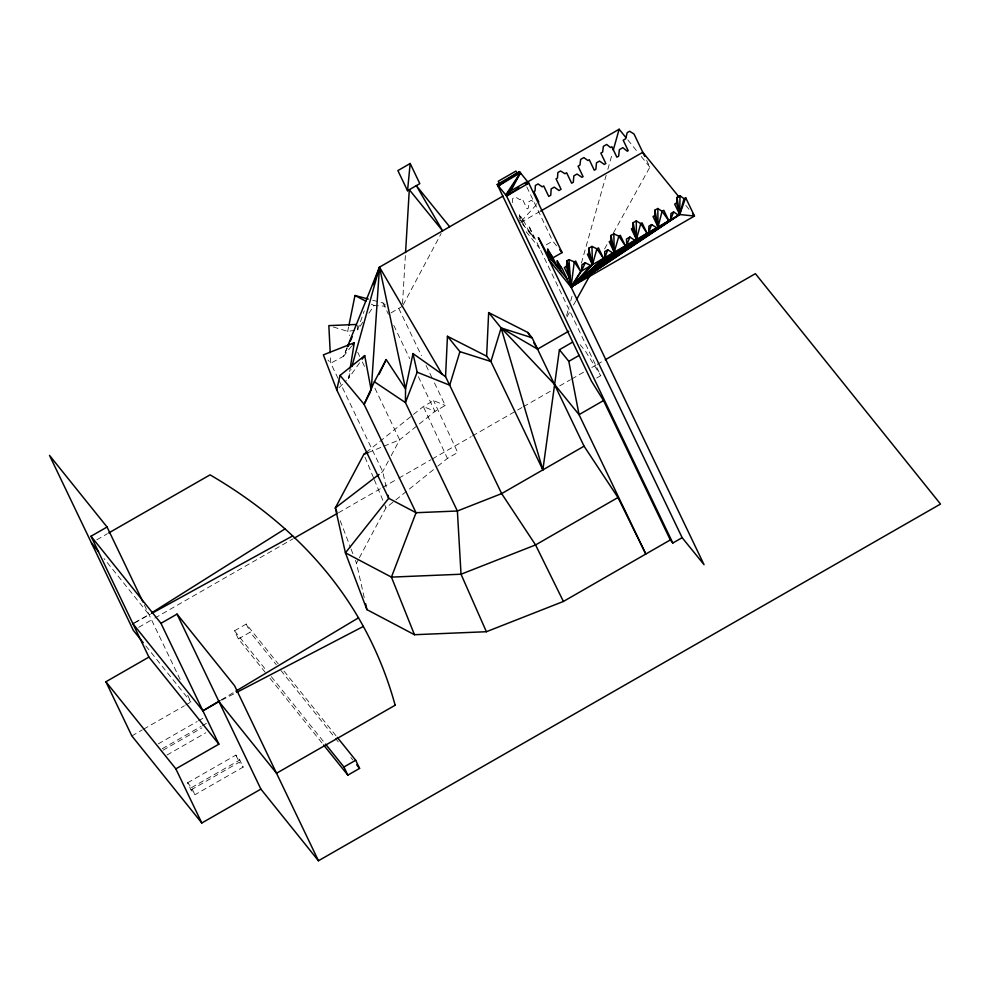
<?xml version="1.0" encoding="UTF-8"?>
<svg xmlns="http://www.w3.org/2000/svg" width="990" height="990" viewBox="0 0 990 990"><rect width="100%" height="100%" fill="white"/><g stroke="black" fill="none" stroke-linecap="round" stroke-linejoin="round"><path stroke-width="0.74" stroke-dasharray="4.95 3.71" d="M362.823 322.183L357.637 329.856L357.699 324.411M402.522 303.707L405.38 255.581M512.288 202.715L512.585 198.594L515.394 196.973L519.849 199.683L522.064 198.408L527.076 208.865L528.326 208.135L528.536 201.923L531.271 200.351L536.382 203.507M359.618 362.786L348.567 378.378L349.99 369.468M348.604 326.898L347.7 331.39L349.693 335.561M348.567 378.378L351.042 369.48M566.602 315.55L569.052 306.851M570.686 301.047L572.331 295.243M581.415 263.055L606.152 175.329M607.835 169.389L612.451 153.029M357.637 329.856L364.246 310.897M347.007 347.762L343.592 356.239L330.759 363.194L327.987 360.075M347.267 347.936L343.592 356.239L351.611 346.092M403.091 304.994L441.181 233.516M388.352 461.006L382.709 471.611L380.271 473.468M391.174 455.709L399.638 439.795L434.981 411.382L445.265 405.467L433.422 380.766M364.233 597.638L356.487 563.186L358.64 559.14M359.358 557.791L385.952 507.845L436.578 467.144M566.936 316.924L570.599 310.303M573.532 305.007L575.722 301.034M604.568 248.96L607.538 243.59M613.491 232.86L649.885 167.137L646.656 160.392M368.874 313.236L374.059 305.563L385.518 306.207M521.408 221.092L538.808 202.108M338.914 387.795L346.413 380.482M366.263 452.393L423.324 406.519L433.608 400.604L445.265 405.467M437.778 466.166L447.418 458.42L457.714 452.504L433.608 400.604M221.364 699.794L234.543 691.911M520.678 222.564L539.265 211.872M391.05 312.852L402.373 306.343M546.27 244.815L552.742 241.09L557.259 246.659M596.722 377.994L600.72 375.693L529.044 226.091L528.462 225.374L534.093 238.281L519.577 220.374M96.76 539.822L107.427 533.709M134.937 622.586L148.995 614.53L104.024 558.558M138.711 627.314L153.462 618.861M154.799 618.094L292.879 538.907M338.469 512.771L381.36 488.169M382.709 487.402L397.448 478.937M398.797 478.17L430.972 459.719M432.308 458.952L471.19 436.664M472.527 435.885L522.126 407.447M523.475 406.68L551.628 390.53M559.672 385.914L570.389 379.764M571.737 378.997L583.803 372.079M591.847 367.463L595.856 365.161M597.205 364.394L603.9 360.546M265.258 672.371L238.392 638.934L234.494 630.803L246.25 624.059L278.215 663.845M238.392 638.934L250.148 632.189L276.297 664.736M131.831 735.916L142.337 729.89M143.649 729.135L184.35 705.796M185.662 705.041L190.922 702.034L187.593 695.091M158.301 743.861L197.171 721.562M198.507 720.794L203.878 717.725M162.212 748.725L201.081 726.425M202.418 725.658L206.44 723.356M163.053 750.197L201.923 727.91M166.951 755.061L205.833 732.773M187.617 782.781L235.868 755.11L239.778 759.974L243.181 767.077L194.931 794.76L191.021 789.896L187.617 782.781L191.516 787.644L194.931 794.76M191.516 787.644L239.778 759.974M191.021 789.896L239.283 762.213L243.181 767.077M134.281 622.995L150.53 614.06M221.686 700.19L235.311 693.099M368.132 452.603L382.449 446.787M383.885 446.205L399.638 439.795L374.331 386.979M354.791 330.289L347.7 331.39L330.289 326.057M372.698 300.218L383.031 302.977L386.942 306.281M371.337 304.128L374.059 305.563M685.847 205.425L689.684 210.14M627.796 139.899L637.399 151.742M641.248 156.482L649.885 167.137M518.946 217.664L523.661 225.411M526.173 231.734L539.798 248.54M580.091 344.644L585.734 351.611L600.72 375.693M284.019 671.072L336.315 736.164M280.851 670.403L334.41 737.055M335.375 738.268L338.283 741.881M350.868 757.548L352.811 759.961M234.494 630.803L266.459 670.577M271.297 676.603L324.571 742.896M270.06 678.336L322.653 743.799M145.827 645.913L190.922 702.034M523.364 220.782L519.218 213.976L520.109 216.773M533.004 236.944L528.685 229.655L529.972 233.207M526.791 186.924L552.742 241.09M529.341 232.427L524.329 221.97L519.465 215.969L524.465 226.413M398.76 308.41L421.431 355.719M426.096 365.459L432.766 379.368M383.031 302.977L388.476 314.337M393.797 325.425L409.736 358.702M418.374 376.72L434.981 411.382L423.324 406.519L447.418 458.42M357.687 352.23L359.679 356.4M362.352 361.969L365.013 367.525M338.085 378.489L330.759 363.194L330.375 355.682M338.753 379.875L382.709 471.611L386.706 489.407M246.25 624.059L250.148 632.189M235.868 755.11L239.283 762.213M144.33 604.803L180.267 679.808M365.001 457.17L373.725 478.281M374.307 479.692L384.207 503.625M384.788 505.024L385.952 507.845M340.201 520.666L350.51 547.594M351.054 549.017L353.232 554.685M355.398 560.352L356.487 563.186"/><path stroke-width="1.49" d="M692.554 213.679L694.46 216.043L571.032 287.063L574.262 261.855L575.673 261.038L580.685 271.495L574.262 261.855L568.953 259.64L567.097 260.704L571.032 287.063L580.685 271.495L679.685 214.521L680.019 195.723L677.036 197.443L676.653 202.938L679.685 214.521L694.46 216.043L685.686 197.728L683.979 198.718L679.685 214.521L571.032 287.063L549.116 260.036L562.072 252.586L528.796 183.15L519.478 171.654L497.215 184.462L591.401 381.051L603.529 400.554L670.317 539.934L672.829 543.027L682.135 537.669L704.051 564.696L562.271 268.748L557.123 262.424L562.134 272.869M568.953 259.64L571.032 287.063L658.053 226.97L654.761 215.523L654.935 210.152L657.805 208.506L662.1 211.303L668.819 220.77L571.032 287.063L567.097 260.704L566.453 266.335L569.374 278.004L567.27 279.205L548.126 255.593L538.362 237.588L682.135 537.669M648.698 232.353L648.908 226.141L651.618 224.582L656.679 227.762L571.032 287.063L581.439 271.062L585.263 262.758L590.906 265.605L571.032 287.063L678.484 215.214L673.596 211.934L670.973 213.444L670.564 219.78L571.032 287.063L592.453 264.726L596.896 248.824L598.48 247.908L603.492 258.365L571.032 287.063L648.698 232.353L651.618 224.582M670.317 539.934L563.409 601.45L535.565 544.933L501.645 493.602L445.562 376.646L447.443 336.278L486.622 356.19L490.916 361.486L542.854 469.891L559.412 349.73L572.418 342.243M486.622 356.19L488.652 312.568L527.831 332.479L532.113 337.776L584.063 446.181L617.97 497.512L645.814 554.029L579.039 414.649L554.375 384.231L501.126 327.95L488.652 312.568M613.837 233.813L614.233 252.19L610.743 240.855L611.053 235.41L613.837 233.813L618.837 236.202L625.333 245.792L571.032 287.063L604.853 257.586L607.761 249.827L612.872 252.97L571.032 287.063L647.064 233.294L642.065 222.837L640.728 223.604L636.434 239.407L571.032 287.063L614.233 252.19L618.837 236.202L620.322 235.348L625.333 245.792M405.566 252.512L409.291 189.709L442.617 230.819L416.32 185.662L449.658 226.772M503.044 196.057L379.504 267.139L371.238 390.345L364.716 355.583L340.04 375.42L336.761 389.887L388.711 498.304L416.035 512.721L457.38 511.001L501.645 493.602L584.063 446.181M581.439 271.062L581.996 264.639L585.263 262.758M636.285 220.894L636.434 239.407L632.635 228.257L633.13 222.701L636.285 220.894L640.728 223.604L647.064 233.294M407.534 190.724L410.182 163.511L397.881 170.589L407.534 190.724L419.822 183.645L410.182 163.511M350.237 367.983L354.284 342.713L323.371 354.865L336.761 389.887M348.913 325.401L354.977 295.503L368.268 299.042M445.562 376.646L412.991 353.566L405.529 388.921L405.43 402.584L457.38 511.001L461.031 574.225L486.387 631.719L563.409 601.45M351.871 366.523L379.504 267.139L442.245 374.492M613.28 150.059L619.158 129.244L625.878 137.536M447.443 336.278L459.917 351.66L449.707 385.197L417.186 372.203L412.991 353.566M373.403 284.637L379.504 267.139L405.529 388.921L386.199 359.556L374.381 381.769L364.097 404.304L416.035 512.721L391.434 577.12L414.476 634.714L486.387 631.719M676.653 202.938L674.673 204.064L679.685 214.521L685.686 197.728M417.186 372.203L405.43 402.584L374.381 381.769M670.564 219.78L673.596 211.934M626.781 244.963L629.912 237.068L634.875 240.31L571.032 287.063L626.781 244.963L626.484 239.048L629.912 237.068M347.577 346.339L379.504 267.139M347.886 346.55L349.111 343.79M350.336 341.018L352.18 336.86M379.046 374.282L386.199 359.556M370.582 391.619L364.097 404.304L340.04 375.42M366.263 452.393L363.837 454.348L335.325 507.907L345.423 552.841L366.919 609.63L414.476 634.714M525.269 183.62L527.806 181.925L526.68 184.375L525.69 182.321L507.845 192.592L508.823 194.646L520.431 172.829L498.329 185.835L499.257 183.286L498.279 181.232L515.939 171.072L516.929 173.114L498.329 185.835L519.478 171.654L520.814 174.426M576.465 299.71L589.718 275.789M505.704 194.931L520.431 172.829L506.534 195.958L672.829 543.027M362.167 359.184L364.716 355.583M352.502 344.966L354.284 342.713M379.059 474.408L335.325 507.907L336.946 512.164M508.823 194.646L518.946 187.853M151.606 612.884L285.009 528.908C316.33 556.726 343.245 589.632 363.355 626.435A1143.487 642.733 -25.6 0 1 395.146 705.226M133.935 623.156L132.932 623.737L202.901 710.82L220.04 700.574M235.868 691.119L358.491 617.834M527.064 182.234L619.158 129.244M528.796 183.15L506.534 195.958L497.215 184.462M540.59 211.105L642.782 152.299L679.152 197.159M591.946 246.411L592.453 264.726L588.988 253.378L588.666 248.292L591.946 246.411L596.896 248.824L603.492 258.365M566.453 266.335L564.362 267.548L569.374 278.004M588.988 253.378L587.441 254.269L592.453 264.726L588.666 248.292M610.743 240.855L609.221 241.733L614.233 252.19L611.053 235.41M632.635 228.257L631.422 228.962L636.434 239.407L633.13 222.701M654.761 215.523L653.041 216.525L658.053 226.97L662.1 211.303L663.82 210.313L668.819 220.77M607.761 249.827L604.704 251.571L604.853 257.586M459.917 351.66L490.916 361.486L501.126 327.95L537.558 349.124L568.767 331.167M603.529 400.554L579.039 414.649L568.829 361.338L579.237 355.348M617.97 497.512L535.565 544.933L461.031 574.225L391.434 577.12L345.423 552.841L388.711 498.304L388.043 495.334M148.908 657.088L105.881 681.764L175.849 768.846L218.877 744.171L148.908 657.088L91.006 536.234L107.069 527.027L143.006 602.031M108.751 532.942L210.066 474.854A1142.992 642.461 -25.6 0 1 285.021 528.895M294.228 538.139L337.12 513.538M605.249 359.778L755.395 273.673L940.5 504.046L318.458 860.755L260.89 789.117L177.037 614.109L160.974 623.316L91.006 536.234M202.901 710.82L218.963 701.613L276.532 773.252L395.171 705.214M105.881 681.764L131.831 735.916L201.799 822.999L260.89 789.117M325.537 744.096L343.938 767.002L355.695 760.271L359.58 768.401L347.837 775.133L323.619 745M151.878 613.317L292.656 535.899M236.672 692.394L363.355 626.435M363.837 454.348L368.132 452.603M356.375 324.46L328.841 325.611L330.227 352.675M532.113 337.776L501.126 327.95L542.854 469.891M354.977 295.503L365.879 301.245M680.019 195.723L683.979 198.718M559.734 249.703L562.072 252.586M559.412 349.73L568.829 361.338M337.293 737.364L355.695 760.271M356.685 764.775L359.58 768.401M107.069 527.027L49.5 455.375L133.353 630.395L143.241 642.708M177.037 614.109L234.605 685.748L318.458 860.755M91.427 542.879L98.616 551.838M527.831 332.479L530.826 337.602M533.82 342.726L537.558 349.124M561.231 267.473L557.085 260.667L558.125 263.649M552.16 260.58L547.693 253.106L548.906 256.546M561.479 272.064L557.073 264.676L558.273 268.104M551.529 255.519L547.581 248.96L548.658 251.98M644.725 156.346L634.008 133.996L629.615 131.249L627.202 132.635L625.668 138.786L623.205 140.209L628.217 150.666L627.264 151.21L622.846 147.659L619.369 149.663L618.651 156.16L616.869 157.187L611.857 146.743L610.471 147.535L606.672 144.453L603.38 146.347L602.65 152.039L600.831 153.079L605.843 163.536L604.308 164.414L599.507 161.085L596.475 162.83L595.881 169.265L594.272 170.193L589.273 159.737L587.899 160.516L583.853 157.583L580.672 159.415L579.93 165.107L578.061 166.184L583.073 176.641L581.934 177.297L577.009 174.03L573.854 175.849L573.297 182.259L571.638 183.212L566.639 172.755L564.956 173.733L560.563 170.985L557.865 172.532L557.481 178.027L556.058 178.844L561.07 189.3L558.991 190.501L554.239 187.135L551.158 188.904L550.774 195.228L548.732 196.404L543.72 185.947L542.198 186.825L538.053 183.93L535.355 185.489L535.058 190.922L533.808 191.652L538.808 202.108M557.259 266.854L552.247 256.41L547.817 250.94L552.828 261.385M343.938 767.002L347.837 775.133M160.974 623.316L218.877 744.171M175.849 768.846L201.799 822.999M365.582 603.64L366.919 609.63M654.935 210.152L658.053 226.97L657.805 208.506M677.036 197.443L679.685 214.521"/></g></svg>
